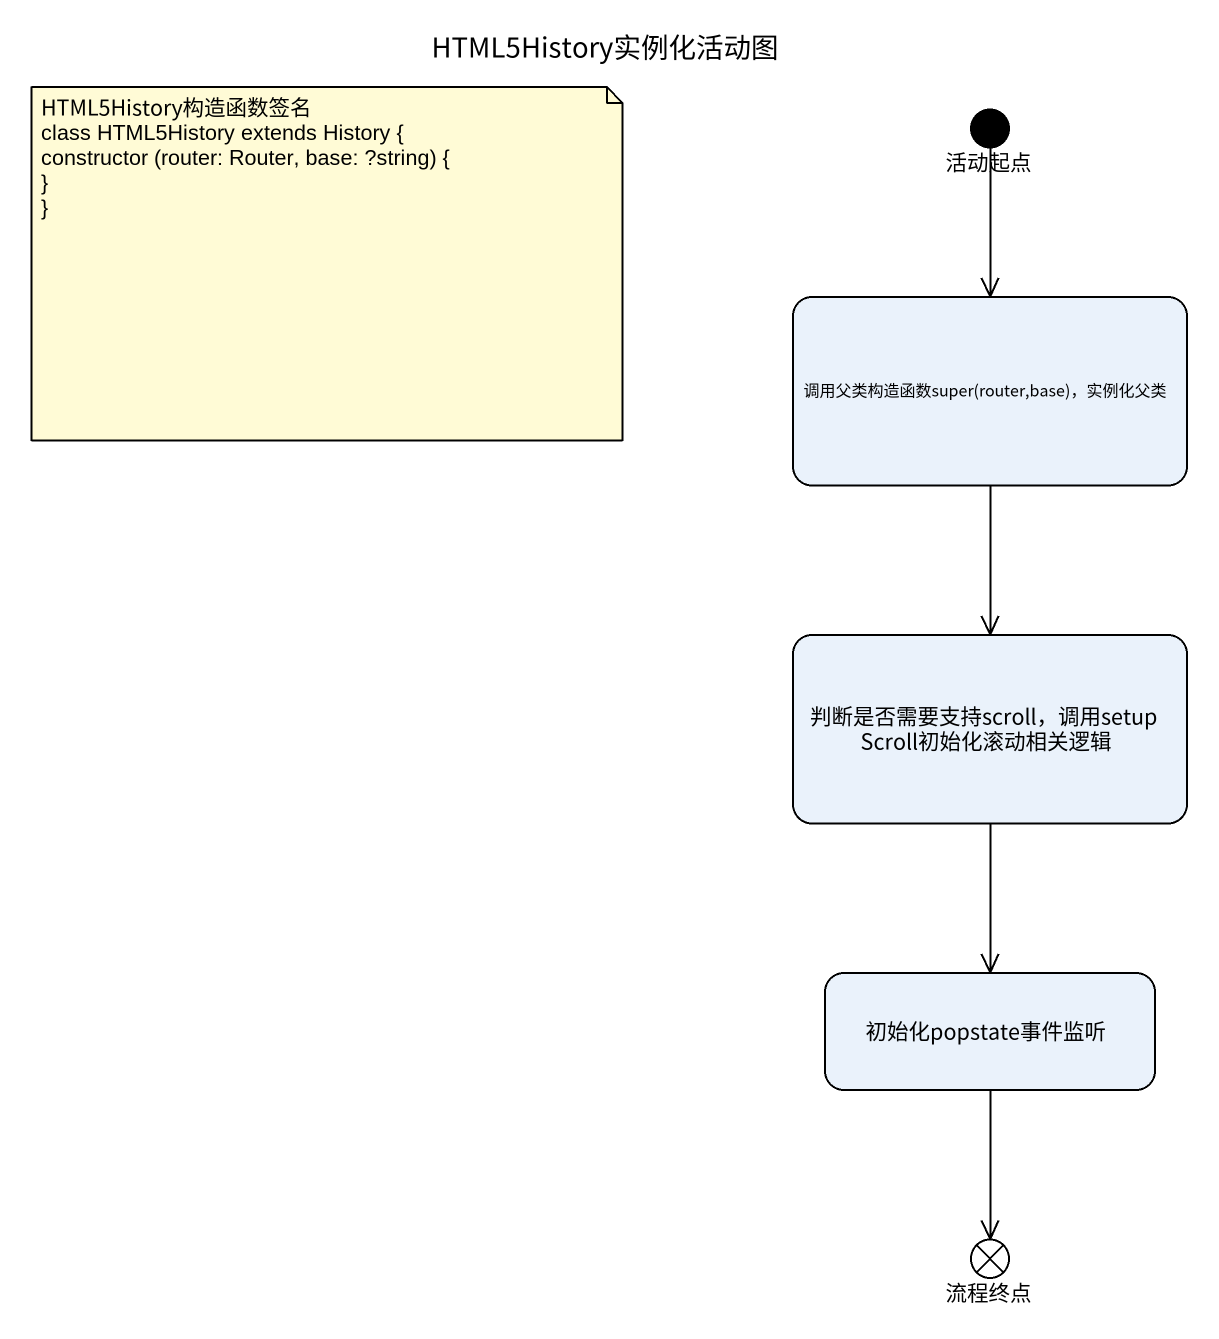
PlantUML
@startuml
title HTML5History实例化活动图
hide empty description
state 活动起点 <<start>>
state "调用父类构造函数super(router,base)，实例化父类" as 调用父类构造函数super_router_base
state "判断是否需要支持scroll，调用setupScroll初始化滚动相关逻辑" as 判断是否需要支持scroll
state 初始化popstate事件监听
state 流程终点 <<end>>
活动起点 --> 调用父类构造函数super_router_base
调用父类构造函数super_router_base --> 判断是否需要支持scroll
判断是否需要支持scroll --> 初始化popstate事件监听
初始化popstate事件监听 --> 流程终点
note as N1
  HTML5History构造函数签名
  class HTML5History extends History {
  constructor (router: Router, base: ?string) {
  ~}
  ~}
end note
@enduml
